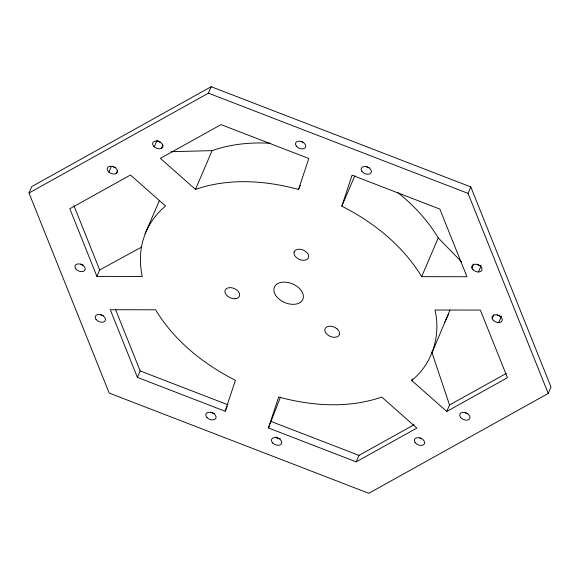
<?xml version="1.0" encoding="UTF-8"?>
<svg xmlns="http://www.w3.org/2000/svg" width="580" height="580" viewBox="0 0 580 580"><rect width="100%" height="100%" fill="white"/><g stroke="black" fill="none" stroke-linecap="round" stroke-linejoin="round"><path stroke-width="0.87" d="M145.131 233.776L142.84 240.932C139.715 252.401 139.715 264.792 142.274 276.435L96.911 276.399L69.803 208.764L130.464 175.008L165.539 206.001C156.6 213.44 149.538 223.017 145.131 233.776L159.268 200.789M411.691 380.458C432.332 364.001 441.134 335.465 434.957 310.024L480.32 310.061L507.427 377.696L446.767 411.452L411.691 380.458L412.373 378.87M432.1 352.683L449.986 309.952M225.163 411.263L235.415 380.277C203.464 364.131 174.225 340.721 155.592 309.785L110.28 309.742L137.387 377.377L225.163 411.263L227.237 406.413M298.555 189.45L308.799 158.492L221.031 124.613L160.37 158.369L195.475 189.392C228.636 177.915 265.132 180.38 298.555 189.45L300.324 185.325M268.431 427.967L278.675 397.01C312.098 406.08 348.594 408.545 381.756 397.068L416.861 428.091L356.2 461.847L268.431 427.967L280.51 397.046M341.816 206.183L352.067 175.196L439.843 209.083L466.951 276.718L421.638 276.675C403.006 245.739 373.766 222.329 341.816 206.183L354.895 175.667M29 193.01L31.77 186.55L211.192 86.71L470.808 186.927L551 386.99L548.23 393.45L368.808 493.29L109.192 393.073L29 193.01L208.43 93.17L211.192 86.71M108.88 172.108L111.302 166.453M116.181 173.536L117.566 170.31M96.911 276.399L99.68 269.939L141.52 247.145M154.266 146.856L157.035 140.389M161.566 148.284L162.951 145.051M195.475 189.392L212.091 150.633C230.695 144.057 250.741 142.143 270.367 143.274M137.387 377.377L140.157 370.917L115.391 309.125M421.638 276.675L438.248 237.916C427.772 220.327 413.562 205.146 397.597 192.415M548.23 393.45L468.046 193.387L470.808 186.927M356.2 461.847L358.969 455.387L414.12 424.698M471.946 268.09L473.671 264.06M478.427 271.991L481.197 265.531M446.767 411.452L449.536 404.992L506.26 373.426M492.224 318.695L493.957 314.657M498.713 322.589L501.483 316.129M445.295 321.124L448.717 313.918M444.461 322.625L444.918 321.922M171.151 151.699L212.091 150.633M208.43 93.17L468.046 193.387M140.157 370.917L227.933 404.804M271.201 421.508L358.969 455.387M438.248 237.916L461.542 261.848M73.914 205.646L99.68 269.939M431.752 351.966L449.536 404.992M214.382 413.446A5.416 3.538 23.2 0 1 210.931 412.112M500.156 315.998A5.416 3.538 23.2 0 1 497.147 314.737M480.32 265.466A5.416 3.538 23.2 0 1 479.87 265.394M479.421 265.292A5.416 3.538 23.2 0 1 476.869 264.132M115.819 167.533A5.416 3.538 23.2 0 1 112.368 166.206M160.754 142.209A5.416 3.538 23.2 0 1 157.383 140.679M280.495 438.842A5.416 3.538 23.2 0 1 280.053 438.799M279.154 438.618A5.416 3.538 23.2 0 1 276.993 437.712M276.232 437.197A5.416 3.538 23.2 0 1 275.884 436.907M83.078 265.053A5.416 3.538 23.2 0 1 80.46 264.045M303.623 142.332A5.416 3.538 23.2 0 1 301.013 141.324M369.293 167.678A5.416 3.538 23.2 0 1 366.683 166.67M421.131 438.458A5.416 3.538 23.2 0 1 419.862 437.835M467.864 413.591A5.416 3.538 23.2 0 1 465.247 412.583M103.356 315.658A5.416 3.538 23.2 0 1 100.746 314.65M294.14 251.966L294.024 252.401A7.736 5.053 23.2 0 0 299.758 259.564A7.736 5.053 23.2 0 0 308.393 257.948L308.56 257.535A7.736 5.053 23.2 0 0 302.941 249.944A7.736 5.053 23.2 0 0 294.14 251.966M276.675 284.28L275.964 284.882A15.471 10.114 23.2 0 0 274.282 292.523L274.644 293.487A15.471 10.114 23.2 0 0 284.534 302.477L285.788 302.985A15.471 10.114 23.2 0 0 302.55 299.918A15.471 10.114 23.2 0 0 295.481 285.418A15.471 10.114 23.2 0 0 276.675 284.28M235.19 298.714L234.588 298.736A7.736 5.053 23.2 0 1 225.272 293.233L225.098 292.748A7.736 5.053 23.2 0 1 230.296 287.629A7.736 5.053 23.2 0 1 239.301 293.132L239.475 293.618A7.736 5.053 23.2 0 1 235.19 298.714M337.197 328.983L336.704 328.57A7.736 5.053 23.2 0 0 326.765 326.939A7.736 5.053 23.2 0 0 326.772 334.102L327.229 334.529A7.736 5.053 23.2 0 0 337.661 336.574A7.736 5.053 23.2 0 0 337.197 328.983M473.062 269.736A5.416 3.538 23.2 0 0 481.806 270.331A5.416 3.538 23.2 0 0 475.745 264.226A5.416 3.538 23.2 0 0 473.062 269.736M153.946 146.551A5.416 3.538 23.2 0 0 162.69 147.146A5.416 3.538 23.2 0 0 156.629 141.034A5.416 3.538 23.2 0 0 153.946 146.551M108.562 171.803A5.416 3.538 23.2 0 0 117.305 172.398A5.416 3.538 23.2 0 0 111.244 166.293A5.416 3.538 23.2 0 0 108.562 171.803M493.348 320.341A5.416 3.538 23.2 0 0 502.084 320.936A5.416 3.538 23.2 0 0 496.03 314.824A5.416 3.538 23.2 0 0 493.348 320.341M272.796 443.069A5.416 3.538 23.2 0 0 281.539 443.664A5.416 3.538 23.2 0 0 275.478 437.552A5.416 3.538 23.2 0 0 272.796 443.069M207.125 417.716A5.416 3.538 23.2 0 0 215.869 418.31A5.416 3.538 23.2 0 0 209.815 412.199A5.416 3.538 23.2 0 0 207.125 417.716M96.004 319.363A5.416 3.538 23.2 0 0 104.944 321.117A5.416 3.538 23.2 0 0 100.13 314.606A5.416 3.538 23.2 0 0 96.004 319.363M75.719 268.757A5.416 3.538 23.2 0 0 84.665 270.512A5.416 3.538 23.2 0 0 79.844 264.001A5.416 3.538 23.2 0 0 75.719 268.757M296.271 146.037A5.416 3.538 23.2 0 0 305.211 147.784A5.416 3.538 23.2 0 0 300.396 141.274A5.416 3.538 23.2 0 0 296.271 146.037M361.935 171.383A5.416 3.538 23.2 0 0 370.881 173.137A5.416 3.538 23.2 0 0 366.067 166.627A5.416 3.538 23.2 0 0 361.935 171.383M460.505 417.296A5.416 3.538 23.2 0 0 469.452 419.05A5.416 3.538 23.2 0 0 464.631 412.539A5.416 3.538 23.2 0 0 460.505 417.296M415.12 442.554A5.416 3.538 23.2 0 0 424.067 444.302A5.416 3.538 23.2 0 0 419.246 437.791A5.416 3.538 23.2 0 0 415.12 442.554"/></g></svg>
